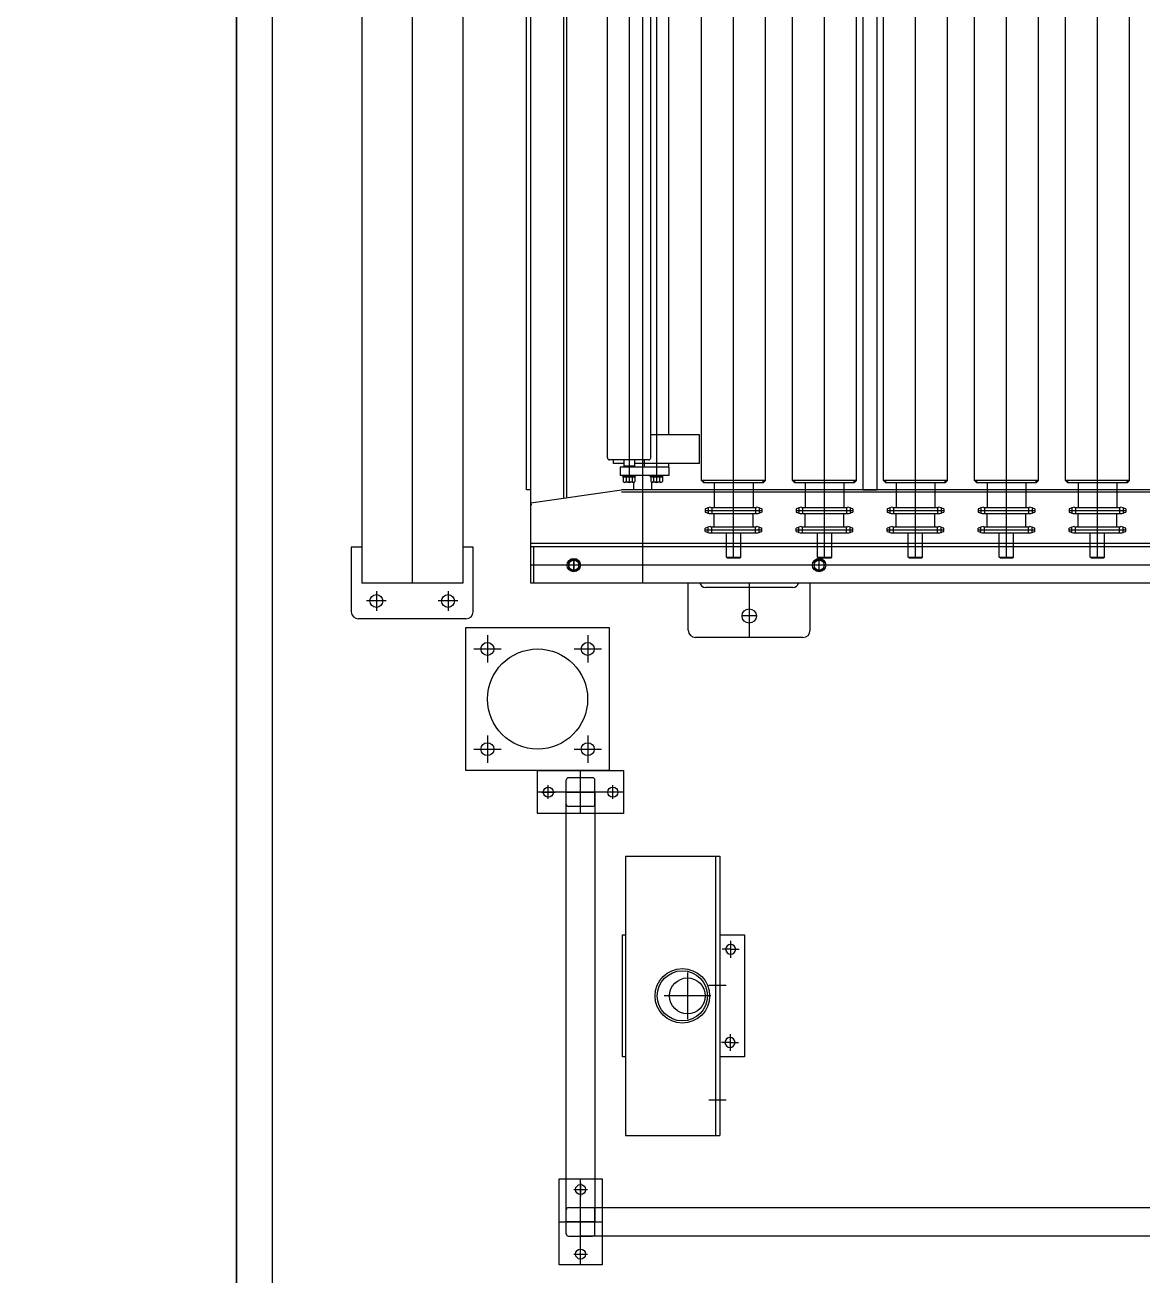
# Model space of a CAD drawing. Header units: millimetres. Extents: x -47382 to 204618, y -51045 to 127155.
# Drawn here: x 135205 to 136765, y 20736 to 22481 of the extents above; entities that cross this region are included whole.
import ezdxf

# ---------------------------------------------------------------- set-up
doc = ezdxf.new("R2010")
doc.units = ezdxf.units.MM
doc.header["$LTSCALE"] = 300
doc.header["$MEASUREMENT"] = 0
doc.header["$PDSIZE"] = -10
doc.linetypes.add('CEN', pattern=[62, 60, -1, 0, -1])
doc.layers.get('0').update_dxf_attribs({"linetype": 'CONTINUOUS'})
doc.layers.add('A-CEN', color=1, linetype='CEN')
doc.layers.add('A-DETL-PEN8', color=8, linetype='CONTINUOUS')
doc.styles.get("Standard").update_dxf_attribs({"font": ''})
doc.styles.get('Standard').set_extended_font_data('DotumChe')

# ---------------------------------------------------------------- blocks, each defined once
blk = doc.blocks.new('G$CD692945F')
at = {"layer": 'A-DETL-PEN8'}
for points in [[(514, 1095.1), (517, 1095.1), (517, 1092.1)], [(603.1, 1095.1), (600, 1095.1), (600, 1092.1)], [(641, 1095.1), (644, 1095.1), (644, 1092.1)], [(730.1, 1095.1), (727, 1095.1), (727, 1092.1)], [(768, 1095.1), (771, 1095.1), (771, 1092.1)], [(857.1, 1095.1), (854, 1095.1), (854, 1092.1)], [(895, 1095.1), (898, 1095.1), (898, 1092.1)], [(984.1, 1095.1), (981, 1095.1), (981, 1092.1)], [(1022, 1095.1), (1025, 1095.1), (1025, 1092.1)], [(1111.1, 1095.1), (1108, 1095.1), (1108, 1092.1)]]:
    blk.add_hatch(color=256, dxfattribs=at).paths.add_polyline_path(points)
for p, q in [((39.5, 2652.1, 0), (39.5, 952.1, 0)), ((110, 2652.1, 0), (110, 952.1, 0)), ((180.5, 2652.1, 0), (180.5, 952.1, 0)), ((431.5, 2601.6, 0), (431.5, 952.1, 0)), ((558.5, 987.1, 0), (558.5, 2607.1, 0)), ((685.5, 987.1, 0), (685.5, 2607.1, 0)), ((812.5, 987.1, 0), (812.5, 2607.1, 0)), ((939.5, 987.1, 0), (939.5, 2607.1, 0)), ((1066.5, 987.1, 0), (1066.5, 2607.1, 0)), ((275.5, 1064.1, 0), (275.5, 2593.8, 0)), ((321, 2586.9, 0), (321, 1070.8, 0)), ((325.5, 2586.3, 0), (325.5, 1071.5, 0)), ((269.5, 1082.1, 0), (269.5, 2582.1, 0)), ((412.8, 2571.4, 0), (412.8, 1092.8, 0)), ((451.1, 2571.4, 0), (451.1, 1092.8, 0)), ((514, 1095.1, 0), (514, 2569.1, 0)), ((603.1, 1095.1, 0), (603.1, 2569.1, 0)), ((641, 1095.1, 0), (641, 2569.1, 0)), ((730.1, 1095.1, 0), (730.1, 2569.1, 0)), ((739, 2582.1, 0), (739, 1082.1, 0)), ((759, 1082.1, 0), (759, 2582.1, 0)), ((768, 1095.1, 0), (768, 2569.1, 0)), ((857.1, 1095.1, 0), (857.1, 2569.1, 0)), ((895, 1095.1, 0), (895, 2569.1, 0)), ((984.1, 1095.1, 0), (984.1, 2569.1, 0)), ((1022, 1095.1, 0), (1022, 2569.1, 0)), ((1111.1, 1095.1, 0), (1111.1, 2569.1, 0)), ((382.5, 1127.1, 0), (382.5, 2537.1, 0)), ((443, 1127.1, 0), (443, 2537.1, 0)), ((468.1, 1159.1, 0), (468.1, 2489.4, 0)), ((511.1, 1159.1, 0), (443, 1159.1, 0)), ((511.1, 1119.1, 0), (511.1, 1159.1, 0)), ((440, 1124.1, 0), (385.5, 1124.1, 0)), ((391.1, 1119.1, 0), (391.1, 1124.1, 0)), ((405.3, 1119.1, 0), (391.1, 1119.1, 0)), ((405.3, 1124.1, 0), (405.3, 1115.1, 0)), ((420.3, 1124.1, 0), (420.3, 1115.1, 0)), ((511.1, 1119.1, 0), (420.3, 1119.1, 0)), ((434.1, 1114.1, 0), (434.1, 1124.1, 0)), ((468.1, 1114.1, 0), (468.1, 1119.1, 0)), ((468.1, 1114.1, 0), (400.3, 1114.1, 0)), ((400.3, 1114.1, 0), (400.3, 1102.1, 0)), ((468, 1102.1, 0), (400.3, 1102.1, 0)), ((403.4, 1101.2, 0), (403.4, 1102.1, 0)), ((422.1, 1101.2, 0), (403.4, 1101.2, 0)), ((404.6, 1099.8, 0), (404.6, 1101.2, 0)), ((406.3, 1114.1, 0), (405.3, 1115.1, 0)), ((420.3, 1115.1, 0), (405.3, 1115.1, 0)), ((412.8, 1101.2, 0), (412.2, 1099.8, 0)), ((413.3, 1101.2, 0), (412.8, 1099.8, 0)), ((419.3, 1114.1, 0), (420.3, 1115.1, 0)), ((420.9, 1099.8, 0), (420.9, 1101.2, 0)), ((422.1, 1101.2, 0), (422.1, 1102.1, 0)), ((441.8, 1101.2, 0), (441.8, 1102.1, 0)), ((460.4, 1101.2, 0), (441.8, 1101.2, 0)), ((442.9, 1099.8, 0), (442.9, 1101.2, 0)), ((451.1, 1101.2, 0), (450.5, 1099.8, 0)), ((451.7, 1101.2, 0), (451.1, 1099.8, 0)), ((459.3, 1099.8, 0), (459.3, 1101.2, 0)), ((460.4, 1101.2, 0), (460.4, 1102.1, 0)), ((468, 1114.1, 0), (468, 1102.1, 0)), ((420.9, 1099.8, 0), (404.6, 1099.8, 0)), ((420.9, 1099.8, 0), (404.6, 1099.8, 0)), ((404.6, 1099.8, 0), (404.6, 1094, 0)), ((418.9, 1092.8, 0), (406.6, 1092.8, 0)), ((408.7, 1099.8, 0), (408.7, 1094, 0)), ((416.8, 1099.8, 0), (416.8, 1094, 0)), ((419, 1092.8, 0), (419, 1082.1, 0)), ((420.9, 1099.8, 0), (420.9, 1094, 0)), ((459.3, 1099.8, 0), (442.9, 1099.8, 0)), ((459.3, 1099.8, 0), (442.9, 1099.8, 0)), ((442.9, 1099.8, 0), (442.9, 1094, 0)), ((444, 1093, 0), (444, 1082.1, 0)), ((457.2, 1092.8, 0), (445, 1092.8, 0)), ((447, 1099.8, 0), (447, 1094, 0)), ((455.2, 1099.8, 0), (455.2, 1094, 0)), ((459.3, 1099.8, 0), (459.3, 1094, 0)), ((517, 1092.1, 0), (514, 1095.1, 0)), ((603.1, 1095.1, 0), (514, 1095.1, 0)), ((517, 1092.1, 0), (517, 1095.1, 0)), ((600, 1092.1, 0), (517, 1092.1, 0)), ((531.4, 1091.6, 0), (531.4, 1058.3, 0)), ((585.7, 1091.6, 0), (585.7, 1058.3, 0)), ((600, 1092.1, 0), (603.1, 1095.1, 0)), ((600, 1092.1, 0), (600, 1095.1, 0)), ((644, 1092.1, 0), (641, 1095.1, 0)), ((730.1, 1095.1, 0), (641, 1095.1, 0)), ((644, 1092.1, 0), (644, 1095.1, 0)), ((727, 1092.1, 0), (644, 1092.1, 0)), ((658.4, 1091.6, 0), (658.4, 1058.3, 0)), ((712.7, 1091.6, 0), (712.7, 1058.3, 0)), ((727, 1092.1, 0), (730.1, 1095.1, 0)), ((727, 1092.1, 0), (727, 1095.1, 0)), ((771, 1092.1, 0), (768, 1095.1, 0)), ((857.1, 1095.1, 0), (768, 1095.1, 0)), ((771, 1092.1, 0), (771, 1095.1, 0)), ((854, 1092.1, 0), (771, 1092.1, 0)), ((785.4, 1091.6, 0), (785.4, 1058.3, 0)), ((839.7, 1091.6, 0), (839.7, 1058.3, 0)), ((854, 1092.1, 0), (857.1, 1095.1, 0)), ((854, 1092.1, 0), (854, 1095.1, 0)), ((898, 1092.1, 0), (895, 1095.1, 0)), ((984.1, 1095.1, 0), (895, 1095.1, 0)), ((898, 1092.1, 0), (898, 1095.1, 0)), ((981, 1092.1, 0), (898, 1092.1, 0)), ((912.4, 1091.6, 0), (912.4, 1058.3, 0)), ((966.7, 1091.6, 0), (966.7, 1058.3, 0)), ((981, 1092.1, 0), (984.1, 1095.1, 0)), ((981, 1092.1, 0), (981, 1095.1, 0)), ((1025, 1092.1, 0), (1022, 1095.1, 0)), ((1111.1, 1095.1, 0), (1022, 1095.1, 0)), ((1025, 1092.1, 0), (1025, 1095.1, 0)), ((1108, 1092.1, 0), (1025, 1092.1, 0)), ((1039.4, 1091.6, 0), (1039.4, 1058.3, 0)), ((1093.7, 1091.6, 0), (1093.7, 1058.3, 0)), ((1108, 1092.1, 0), (1111.1, 1095.1, 0)), ((1108, 1092.1, 0), (1108, 1095.1, 0)), ((275.5, 1082.1, 0), (269.5, 1082.1, 0)), ((275.5, 1064.1, 0), (402, 1082.1, 0)), ((2527.5, 1082.1, 0), (402, 1082.1, 0)), ((2527.5, 1078.9, 0), (402.2, 1078.9, 0)), ((739, 1082.1, 0), (759, 1082.1, 0)), ((275.5, 1064.1, 0), (276, 1060.9, 0)), ((275.5, 952.1, 0), (275.5, 1064.1, 0)), ((519, 1055.6, 0), (519, 1051.3, 0)), ((519, 1053.4, 0), (598, 1053.4, 0)), ((522.9, 1057.8, 0), (522.9, 1049.1, 0)), ((526.4, 1057.8, 0), (590.7, 1057.8, 0)), ((526.4, 1049.1, 0), (590.7, 1049.1, 0)), ((528, 1057.8, 0), (528, 1049.1, 0)), ((531.4, 1031.3, 0), (531.4, 1048.6, 0)), ((585.7, 1031.3, 0), (585.7, 1048.6, 0)), ((589.1, 1057.8, 0), (589.1, 1049.1, 0)), ((594.2, 1057.8, 0), (594.2, 1049.1, 0)), ((598, 1055.6, 0), (598, 1051.3, 0)), ((646, 1055.6, 0), (646, 1051.3, 0)), ((646, 1053.4, 0), (725, 1053.4, 0)), ((649.9, 1057.8, 0), (649.9, 1049.1, 0)), ((653.4, 1057.8, 0), (717.7, 1057.8, 0)), ((653.4, 1049.1, 0), (717.7, 1049.1, 0)), ((655, 1057.8, 0), (655, 1049.1, 0)), ((658.4, 1031.3, 0), (658.4, 1048.6, 0)), ((712.7, 1031.3, 0), (712.7, 1048.6, 0)), ((716.1, 1057.8, 0), (716.1, 1049.1, 0)), ((721.2, 1057.8, 0), (721.2, 1049.1, 0)), ((725, 1055.6, 0), (725, 1051.3, 0)), ((773, 1055.6, 0), (773, 1051.3, 0)), ((773, 1053.4, 0), (852, 1053.4, 0)), ((776.9, 1057.8, 0), (776.9, 1049.1, 0)), ((780.4, 1057.8, 0), (844.7, 1057.8, 0)), ((780.4, 1049.1, 0), (844.7, 1049.1, 0)), ((782, 1057.8, 0), (782, 1049.1, 0)), ((785.4, 1031.3, 0), (785.4, 1048.6, 0)), ((839.7, 1031.3, 0), (839.7, 1048.6, 0)), ((843.1, 1057.8, 0), (843.1, 1049.1, 0)), ((848.2, 1057.8, 0), (848.2, 1049.1, 0)), ((852, 1055.6, 0), (852, 1051.3, 0)), ((900, 1055.6, 0), (900, 1051.3, 0)), ((900, 1053.4, 0), (979, 1053.4, 0)), ((903.9, 1057.8, 0), (903.9, 1049.1, 0)), ((907.4, 1057.8, 0), (971.7, 1057.8, 0)), ((907.4, 1049.1, 0), (971.7, 1049.1, 0)), ((909, 1057.8, 0), (909, 1049.1, 0)), ((912.4, 1031.3, 0), (912.4, 1048.6, 0)), ((966.7, 1031.3, 0), (966.7, 1048.6, 0)), ((970.1, 1057.8, 0), (970.1, 1049.1, 0)), ((975.2, 1057.8, 0), (975.2, 1049.1, 0)), ((979, 1055.6, 0), (979, 1051.3, 0)), ((1027, 1055.6, 0), (1027, 1051.3, 0)), ((1027, 1053.4, 0), (1106, 1053.4, 0)), ((1030.9, 1057.8, 0), (1030.9, 1049.1, 0)), ((1034.4, 1057.8, 0), (1098.7, 1057.8, 0)), ((1034.4, 1049.1, 0), (1098.7, 1049.1, 0)), ((1036, 1057.8, 0), (1036, 1049.1, 0)), ((1039.4, 1031.3, 0), (1039.4, 1048.6, 0)), ((1093.7, 1031.3, 0), (1093.7, 1048.6, 0)), ((1097.1, 1057.8, 0), (1097.1, 1049.1, 0)), ((1102.2, 1057.8, 0), (1102.2, 1049.1, 0)), ((1106, 1055.6, 0), (1106, 1051.3, 0)), ((522.9, 1022.1, 0), (522.9, 1030.8, 0)), ((526.4, 1030.8, 0), (590.7, 1030.8, 0)), ((528, 1022.1, 0), (528, 1030.8, 0)), ((589.1, 1022.1, 0), (589.1, 1030.8, 0)), ((594.2, 1022.1, 0), (594.2, 1030.8, 0)), ((649.9, 1022.1, 0), (649.9, 1030.8, 0)), ((653.4, 1030.8, 0), (717.7, 1030.8, 0)), ((655, 1022.1, 0), (655, 1030.8, 0)), ((716.1, 1022.1, 0), (716.1, 1030.8, 0)), ((721.2, 1022.1, 0), (721.2, 1030.8, 0)), ((776.9, 1022.1, 0), (776.9, 1030.8, 0)), ((780.4, 1030.8, 0), (844.7, 1030.8, 0)), ((782, 1022.1, 0), (782, 1030.8, 0)), ((843.1, 1022.1, 0), (843.1, 1030.8, 0)), ((848.2, 1022.1, 0), (848.2, 1030.8, 0)), ((903.9, 1022.1, 0), (903.9, 1030.8, 0)), ((907.4, 1030.8, 0), (971.7, 1030.8, 0)), ((909, 1022.1, 0), (909, 1030.8, 0)), ((970.1, 1022.1, 0), (970.1, 1030.8, 0)), ((975.2, 1022.1, 0), (975.2, 1030.8, 0)), ((1030.9, 1022.1, 0), (1030.9, 1030.8, 0)), ((1034.4, 1030.8, 0), (1098.7, 1030.8, 0)), ((1036, 1022.1, 0), (1036, 1030.8, 0)), ((1097.1, 1022.1, 0), (1097.1, 1030.8, 0)), ((1102.2, 1022.1, 0), (1102.2, 1030.8, 0)), ((519, 1024.3, 0), (519, 1028.6, 0)), ((519, 1026.4, 0), (598, 1026.4, 0)), ((526.4, 1022.1, 0), (590.7, 1022.1, 0)), ((548.5, 988.1, 0), (548.5, 1022.1, 0)), ((568.5, 988.1, 0), (568.5, 1022.1, 0)), ((598, 1024.3, 0), (598, 1028.6, 0)), ((646, 1024.3, 0), (646, 1028.6, 0)), ((646, 1026.4, 0), (725, 1026.4, 0)), ((653.4, 1022.1, 0), (717.7, 1022.1, 0)), ((675.5, 988.1, 0), (675.5, 1022.1, 0)), ((695.5, 988.1, 0), (695.5, 1022.1, 0)), ((725, 1024.3, 0), (725, 1028.6, 0)), ((773, 1024.3, 0), (773, 1028.6, 0)), ((773, 1026.4, 0), (852, 1026.4, 0)), ((780.4, 1022.1, 0), (844.7, 1022.1, 0)), ((802.5, 988.1, 0), (802.5, 1022.1, 0)), ((822.5, 988.1, 0), (822.5, 1022.1, 0)), ((852, 1024.3, 0), (852, 1028.6, 0)), ((900, 1024.3, 0), (900, 1028.6, 0)), ((900, 1026.4, 0), (979, 1026.4, 0)), ((907.4, 1022.1, 0), (971.7, 1022.1, 0)), ((929.5, 988.1, 0), (929.5, 1022.1, 0)), ((949.5, 988.1, 0), (949.5, 1022.1, 0)), ((979, 1024.3, 0), (979, 1028.6, 0)), ((1027, 1024.3, 0), (1027, 1028.6, 0)), ((1027, 1026.4, 0), (1106, 1026.4, 0)), ((1034.4, 1022.1, 0), (1098.7, 1022.1, 0)), ((1056.5, 988.1, 0), (1056.5, 1022.1, 0)), ((1076.5, 988.1, 0), (1076.5, 1022.1, 0)), ((1106, 1024.3, 0), (1106, 1028.6, 0)), ((25, 1002.1, 0), (25, 912.1, 0)), ((39.5, 1002.1, 0), (25, 1002.1, 0)), ((195, 1002.1, 0), (180.5, 1002.1, 0)), ((195, 912.1, 0), (195, 1002.1, 0)), ((2527.5, 1007.1, 0), (275.5, 1007.1, 0)), ((2527.5, 1002.6, 0), (275.5, 1002.6, 0)), ((280, 952.1, 0), (280, 1002.6, 0)), ((328.5, 981.2, 0), (335.5, 985.3, 0)), ((335.5, 985.3, 0), (328.5, 981.2, 0)), ((328.5, 973, 0), (328.5, 981.2, 0)), ((328.5, 981.2, 0), (328.5, 973, 0)), ((335.5, 967.8, 0), (335.5, 986.4, 0)), ((335.5, 986.4, 0), (335.5, 967.8, 0)), ((335.5, 985.3, 0), (342.6, 981.2, 0)), ((342.6, 981.2, 0), (335.5, 985.3, 0)), ((342.6, 981.2, 0), (342.6, 973, 0)), ((342.6, 973, 0), (342.6, 981.2, 0)), ((548.5, 988.1, 0), (568.5, 988.1, 0)), ((549.5, 987.1, 0), (548.5, 988.1, 0)), ((549.5, 987.1, 0), (567.5, 987.1, 0)), ((567.5, 987.1, 0), (568.5, 988.1, 0)), ((678, 985.3, 0), (671, 981.2, 0)), ((671, 981.2, 0), (671, 973, 0)), ((675.5, 988.1, 0), (695.5, 988.1, 0)), ((676.5, 987.1, 0), (675.5, 988.1, 0)), ((676.5, 987.1, 0), (694.5, 987.1, 0)), ((678, 967.8, 0), (678, 986.4, 0)), ((685.1, 981.2, 0), (678, 985.3, 0)), ((685.1, 973, 0), (685.1, 981.2, 0)), ((694.5, 987.1, 0), (695.5, 988.1, 0)), ((802.5, 988.1, 0), (822.5, 988.1, 0)), ((803.5, 987.1, 0), (802.5, 988.1, 0)), ((803.5, 987.1, 0), (821.5, 987.1, 0)), ((821.5, 987.1, 0), (822.5, 988.1, 0)), ((929.5, 988.1, 0), (949.5, 988.1, 0)), ((930.5, 987.1, 0), (929.5, 988.1, 0)), ((930.5, 987.1, 0), (948.5, 987.1, 0)), ((948.5, 987.1, 0), (949.5, 988.1, 0)), ((1056.5, 988.1, 0), (1076.5, 988.1, 0)), ((1057.5, 987.1, 0), (1056.5, 988.1, 0)), ((1057.5, 987.1, 0), (1075.5, 987.1, 0)), ((1075.5, 987.1, 0), (1076.5, 988.1, 0)), ((2527.5, 977.1, 0), (275.5, 977.1, 0)), ((335.5, 968.9, 0), (328.5, 973, 0)), ((328.5, 973, 0), (335.5, 968.9, 0)), ((342.6, 973, 0), (335.5, 968.9, 0)), ((335.5, 968.9, 0), (342.6, 973, 0)), ((671, 973, 0), (678, 968.9, 0)), ((678, 968.9, 0), (685.1, 973, 0)), ((180.5, 952.1, 0), (39.5, 952.1, 0)), ((2527.5, 952.1, 0), (275.5, 952.1, 0)), ((2527.5, 952.1, 0), (275.5, 952.1, 0)), ((495.4, 886.1, 0), (495.4, 952.1, 0)), ((641.4, 946.1, 0), (519.4, 946.1, 0)), ((580.4, 952.1, 0), (580.4, 876.1, 0)), ((665.4, 886.1, 0), (665.4, 952.1, 0)), ((73.6, 927.1, 0), (46.4, 927.1, 0)), ((60, 940.7, 0), (60, 913.5, 0)), ((173.6, 927.1, 0), (146.4, 927.1, 0)), ((160, 940.7, 0), (160, 913.5, 0)), ((185, 902.1, 0), (35, 902.1, 0)), ((590.4, 906.1, 0), (570.4, 906.1, 0)), ((185, 890.1, 0), (385, 890.1, 0)), ((185, 690.1, 0), (185, 890.1, 0)), ((215, 879.1, 0), (215, 841.1, 0)), ((355, 879.1, 0), (355, 841.1, 0)), ((385, 890.1, 0), (385, 690.1, 0)), ((655.4, 876.1, 0), (505.4, 876.1, 0)), ((196, 860.1, 0), (234, 860.1, 0)), ((336, 860.1, 0), (374, 860.1, 0)), ((215, 739.1, 0), (215, 701.1, 0)), ((355, 739.1, 0), (355, 701.1, 0)), ((196, 720.1, 0), (234, 720.1, 0)), ((336, 720.1, 0), (374, 720.1, 0)), ((385, 690.1, 0), (185, 690.1, 0)), ((285, 630.1, 0), (285, 690.1, 0)), ((285, 690.1, 0), (405, 690.1, 0)), ((345, 630.1, 0), (345, 690.1, 0)), ((405, 690.1, 0), (405, 630.1, 0)), ((300, 650.6, 0), (300, 669.6, 0)), ((325, 643.3, 0), (325, 676.9, 0)), ((361.8, 680.1, 0), (328.2, 680.1, 0)), ((365, 643.3, 0), (365, 676.9, 0)), ((390, 650.6, 0), (390, 669.6, 0)), ((405, 660.1, 0), (285, 660.1, 0)), ((290.5, 660.1, 0), (309.5, 660.1, 0)), ((325, 60, 0), (325, 660.1, 0)), ((325, 660.1, 0), (365, 660.1, 0)), ((365, 660.1, 0), (365, 60, 0)), ((399.5, 660.1, 0), (380.5, 660.1, 0)), ((405, 630.1, 0), (285, 630.1, 0)), ((361.8, 640.1, 0), (328.2, 640.1, 0)), ((407.7, 570.6, 0), (539.2, 570.6, 0)), ((407.7, 570.6, 0), (407.7, 180.6, 0)), ((533.2, 570.6, 0), (533.2, 180.6, 0)), ((539.2, 570.6, 0), (539.2, 180.6, 0)), ((403.6, 460.6, 0), (407.7, 460.6, 0)), ((403.6, 290.6, 0), (403.6, 460.6, 0)), ((539.2, 460.6, 0), (573.6, 460.6, 0)), ((573.6, 460.6, 0), (573.6, 290.6, 0)), ((554.5, 440.6, 0), (542.8, 440.6, 0)), ((553.6, 440.6, 0), (555.4, 440.6, 0)), ((554.5, 452.3, 0), (554.5, 428.9, 0)), ((554.5, 441.5, 0), (554.5, 439.7, 0)), ((554.5, 440.6, 0), (566.2, 440.6, 0)), ((494.1, 408.2, 0), (494.1, 343, 0)), ((523.9, 390.6, 0), (548.2, 390.6, 0)), ((526.7, 375.6, 0), (461.5, 375.6, 0)), ((553.6, 322.3, 0), (553.6, 298.9, 0)), ((553.6, 310.6, 0), (541.9, 310.6, 0)), ((552.7, 310.6, 0), (554.5, 310.6, 0)), ((553.6, 311.5, 0), (553.6, 309.7, 0)), ((553.6, 310.6, 0), (565.3, 310.6, 0)), ((407.7, 290.6, 0), (403.6, 290.6, 0)), ((573.6, 290.6, 0), (539.2, 290.6, 0)), ((523.9, 230.6, 0), (548.2, 230.6, 0)), ((407.7, 180.6, 0), (539.2, 180.6, 0)), ((315, 0, 0), (315, 120, 0)), ((315, 120, 0), (375, 120, 0)), ((335.5, 105, 0), (354.5, 105, 0)), ((345, 0, 0), (345, 120, 0)), ((345, 114.5, 0), (345, 95.5, 0)), ((375, 120, 0), (375, 0, 0)), ((325, 43.2, 0), (325, 76.8, 0)), ((328.2, 80, 0), (361.8, 80, 0)), ((345, 40, 0), (345, 80, 0)), ((345, 80, 0), (2035, 80, 0)), ((365, 43.2, 0), (365, 76.8, 0)), ((315, 60, 0), (375, 60, 0)), ((365, 60, 0), (325, 60, 0)), ((328.2, 40, 0), (361.8, 40, 0)), ((2035, 40, 0), (345, 40, 0)), ((345, 5.5, 0), (345, 24.5, 0)), ((375, 0, 0), (315, 0, 0)), ((335.5, 15, 0), (354.5, 15, 0))]:
    blk.add_line(p, q, dxfattribs=at)
for centre, radius in [((335.5, 977.1, 0), 9.32), ((335.5, 977.1, 0), 9.32), ((335.5, 977.1, 0), 7.07), ((335.5, 977.1, 0), 7.07), ((678, 977.1, 0), 9.32), ((678, 977.1, 0), 7.07), ((60, 927.1, 0), 9), ((160, 927.1, 0), 9), ((580.4, 906.1, 0), 10), ((215, 860.1, 0), 9), ((285, 790.1, 0), 69.9), ((355, 860.1, 0), 9), ((215, 720.1, 0), 9), ((355, 720.1, 0), 9), ((300, 660.1, 0), 7), ((390, 660.1, 0), 7), ((487.1, 375.6, 0), 38.1), ((487.1, 375.6, 0), 38.1), ((487.1, 375.6, 0), 35), ((494.1, 375.6, 0), 25), ((345, 105, 0), 7), ((345, 15, 0), 7)]:
    blk.add_circle(centre, radius, dxfattribs=at)
for centre, radius, start, end in [((385.5, 1127.1, 0), 3, 180, 270), ((440, 1127.1, 0), 3, 270, 0), ((406.6, 1095, 0), 2.27, 206.1704, 333.8296), ((412.8, 1099.9, 0), 7.18, 235.4066, 304.5934), ((418.9, 1095, 0), 2.27, 206.1704, 333.8296), ((445, 1095, 0), 2.27, 206.1704, 333.8296), ((451.1, 1099.9, 0), 7.18, 235.4066, 304.5934), ((457.2, 1095, 0), 2.27, 206.1704, 333.8296), ((530.9, 1091.6, 0), 0.5, 0, 90), ((586.2, 1091.6, 0), 0.5, 90, 180), ((657.9, 1091.6, 0), 0.5, 0, 90), ((713.2, 1091.6, 0), 0.5, 90, 180), ((784.9, 1091.6, 0), 0.5, 0, 90), ((840.2, 1091.6, 0), 0.5, 90, 180), ((911.9, 1091.6, 0), 0.5, 0, 90), ((967.2, 1091.6, 0), 0.5, 90, 180), ((1038.9, 1091.6, 0), 0.5, 0, 90), ((1094.2, 1091.6, 0), 0.5, 90, 180), ((530.7, 1029.8, 0), 28.4, 98.7025, 114.2476), ((530.7, 1077.1, 0), 28.4, 245.7524, 261.2975), ((530.9, 1058.3, 0), 0.5, 270, 0), ((530.9, 1048.6, 0), 0.5, 0, 90), ((586.2, 1058.3, 0), 0.5, 180, 270), ((586.2, 1048.6, 0), 0.5, 90, 180), ((586.4, 1029.8, 0), 28.4, 65.7524, 81.2975), ((586.4, 1077.1, 0), 28.4, 278.7025, 294.2476), ((657.7, 1029.8, 0), 28.4, 98.7025, 114.2476), ((657.7, 1077.1, 0), 28.4, 245.7524, 261.2975), ((657.9, 1058.3, 0), 0.5, 270, 0), ((657.9, 1048.6, 0), 0.5, 0, 90), ((713.2, 1058.3, 0), 0.5, 180, 270), ((713.2, 1048.6, 0), 0.5, 90, 180), ((713.4, 1029.8, 0), 28.4, 65.7524, 81.2975), ((713.4, 1077.1, 0), 28.4, 278.7025, 294.2476), ((784.7, 1029.8, 0), 28.4, 98.7025, 114.2476), ((784.7, 1077.1, 0), 28.4, 245.7524, 261.2975), ((784.9, 1058.3, 0), 0.5, 270, 0), ((784.9, 1048.6, 0), 0.5, 0, 90), ((840.2, 1058.3, 0), 0.5, 180, 270), ((840.2, 1048.6, 0), 0.5, 90, 180), ((840.4, 1029.8, 0), 28.4, 65.7524, 81.2975), ((840.4, 1077.1, 0), 28.4, 278.7025, 294.2476), ((911.7, 1029.8, 0), 28.4, 98.7025, 114.2476), ((911.7, 1077.1, 0), 28.4, 245.7524, 261.2975), ((911.9, 1058.3, 0), 0.5, 270, 0), ((911.9, 1048.6, 0), 0.5, 0, 90), ((967.2, 1058.3, 0), 0.5, 180, 270), ((967.2, 1048.6, 0), 0.5, 90, 180), ((967.4, 1029.8, 0), 28.4, 65.7524, 81.2975), ((967.4, 1077.1, 0), 28.4, 278.7025, 294.2476), ((1038.7, 1029.8, 0), 28.4, 98.7025, 114.2476), ((1038.7, 1077.1, 0), 28.4, 245.7524, 261.2975), ((1038.9, 1058.3, 0), 0.5, 270, 0), ((1038.9, 1048.6, 0), 0.5, 0, 90), ((1094.2, 1058.3, 0), 0.5, 180, 270), ((1094.2, 1048.6, 0), 0.5, 90, 180), ((1094.4, 1029.8, 0), 28.4, 65.7524, 81.2975), ((1094.4, 1077.1, 0), 28.4, 278.7025, 294.2476), ((530.7, 1002.8, 0), 28.4, 98.7025, 114.2476), ((530.9, 1031.3, 0), 0.5, 270, 0), ((586.2, 1031.3, 0), 0.5, 180, 270), ((586.4, 1002.8, 0), 28.4, 65.7524, 81.2975), ((657.7, 1002.8, 0), 28.4, 98.7025, 114.2476), ((657.9, 1031.3, 0), 0.5, 270, 0), ((713.2, 1031.3, 0), 0.5, 180, 270), ((713.4, 1002.8, 0), 28.4, 65.7524, 81.2975), ((784.7, 1002.8, 0), 28.4, 98.7025, 114.2476), ((784.9, 1031.3, 0), 0.5, 270, 0), ((840.2, 1031.3, 0), 0.5, 180, 270), ((840.4, 1002.8, 0), 28.4, 65.7524, 81.2975), ((911.7, 1002.8, 0), 28.4, 98.7025, 114.2476), ((911.9, 1031.3, 0), 0.5, 270, 0), ((967.2, 1031.3, 0), 0.5, 180, 270), ((967.4, 1002.8, 0), 28.4, 65.7524, 81.2975), ((1038.7, 1002.8, 0), 28.4, 98.7025, 114.2476), ((1038.9, 1031.3, 0), 0.5, 270, 0), ((1094.2, 1031.3, 0), 0.5, 180, 270), ((1094.4, 1002.8, 0), 28.4, 65.7524, 81.2975), ((530.7, 1050.1, 0), 28.4, 245.7524, 261.2975), ((586.4, 1050.1, 0), 28.4, 278.7025, 294.2476), ((657.7, 1050.1, 0), 28.4, 245.7524, 261.2975), ((713.4, 1050.1, 0), 28.4, 278.7025, 294.2476), ((784.7, 1050.1, 0), 28.4, 245.7524, 261.2975), ((840.4, 1050.1, 0), 28.4, 278.7025, 294.2476), ((911.7, 1050.1, 0), 28.4, 245.7524, 261.2975), ((967.4, 1050.1, 0), 28.4, 278.7025, 294.2476), ((1038.7, 1050.1, 0), 28.4, 245.7524, 261.2975), ((1094.4, 1050.1, 0), 28.4, 278.7025, 294.2476), ((519.4, 954.1, 0), 8, 194.4775, 270), ((641.4, 954.1, 0), 8, 270, 345.5225), ((35, 912.1, 0), 10, 180, 270), ((185, 912.1, 0), 10, 270, 0), ((505.4, 886.1, 0), 10, 180, 270), ((655.4, 886.1, 0), 10, 270, 0), ((328.2, 676.9, 0), 3.2, 90, 180), ((361.8, 676.9, 0), 3.2, 0, 90), ((328.2, 643.3, 0), 3.2, 180, 270), ((361.8, 643.3, 0), 3.2, 270, 0), ((554.5, 440.6, 0), 7, 90, 270), ((554.5, 440.6, 0), 7, 270, 90), ((553.6, 310.6, 0), 7, 90, 270), ((553.6, 310.6, 0), 7, 270, 90), ((328.2, 76.8, 0), 3.2, 90, 180), ((361.8, 76.8, 0), 3.2, 0, 90), ((328.2, 43.2, 0), 3.2, 180, 270), ((361.8, 43.2, 0), 3.2, 270, 0)]:
    blk.add_arc(centre, radius, start, end, dxfattribs=at)
blk.add_point((570.4, 906.1, 0), dxfattribs=at)
at = {"layer": 'A-DETL-PEN8', "text_generation_flag": 4, "flags": 1}
for tag, p in [('QTY', (3697.9, 3085.6, 0)), ('MAKER', (3697.9, 3078.6, 0)), ('WEIGHT', (3697.9, 3076.6, 0)), ('MATERIAL', (3697.9, 3075.6, 0)), ('SPEC', (3697.9, 3074.6, 0)), ('USER5', (3697.9, 3084.6, 0)), ('USER4', (3697.9, 3083.6, 0)), ('USER3', (3697.9, 3082.6, 0)), ('USER2', (3697.9, 3081.6, 0)), ('USER1', (3697.9, 3080.6, 0)), ('REMARK', (3697.9, 3079.6, 0)), ('PRICE', (3697.9, 3077.6, 0)), ('ENAME', (3697.9, 3073.6, 0)), ('NAME', (3697.9, 3072.6, 0))]:
    blk.add_attdef(tag, p, '', height=0.25, dxfattribs=at)

msp = doc.modelspace()

# ---------------------------------------------------------------- linework, layer by layer
at = {"layer": 'A-CEN'}
msp.add_line((135550, 24221.4), (135550, 19621.4), dxfattribs=at)
msp.add_lwpolyline([(75700, 64371.4), (135500, 64371.4), (135500, 6371.4), (35500, 6371.4), (35500, 64371.4), (74500, 64371.4)], dxfattribs=at)
msp.add_lwpolyline([(135500, 28821.4), (141600, 28821.4), (141600, 19621.4), (135500, 19621.4)], close=True, dxfattribs=at)

# ---------------------------------------------------------------- block references
msp.add_blockref('G$CD692945F', (135635.4, 20749.9))

doc.saveas('drawing.dxf')
